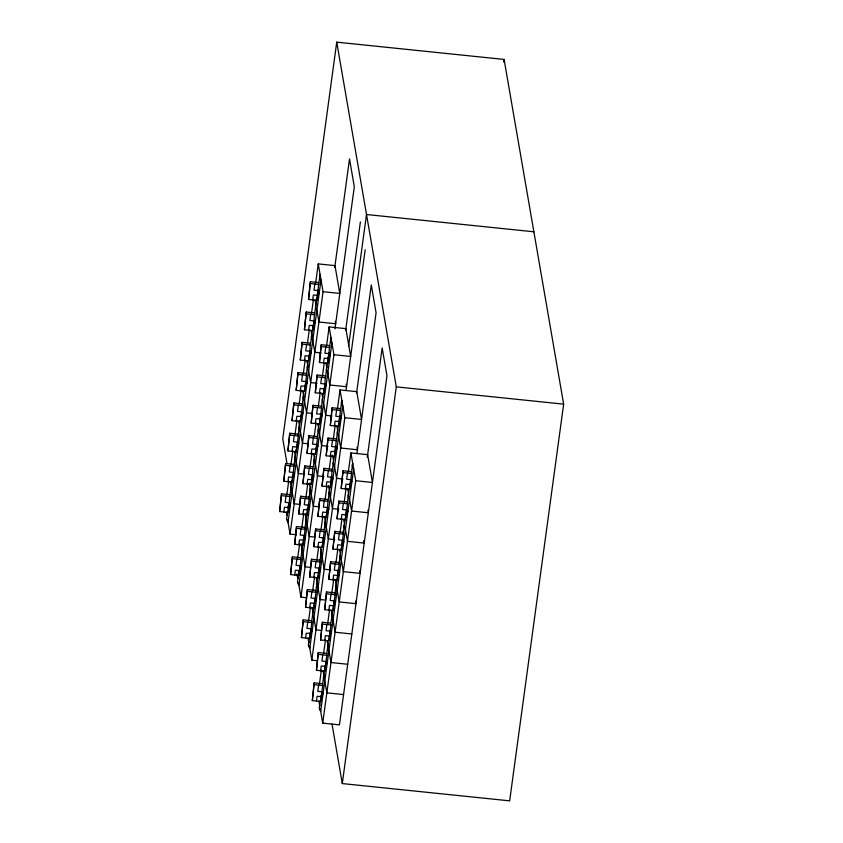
<?xml version="1.0" encoding="UTF-8"?>
<svg xmlns="http://www.w3.org/2000/svg" width="843" height="843" viewBox="0 0 843 843"><rect width="100%" height="100%" fill="white"/><g stroke="black" fill="none" stroke-linecap="round" stroke-linejoin="round"><path stroke-width="1.26" d="M331.994 723.958L342.29 783.568L509.657 800.85L563.651 404.145L504.103 59.431L336.736 42.15L282.753 438.855L287.01 463.481M290.097 496.548L285.988 496.116L285.145 502.312L289.254 502.744L289.802 494.693L281.509 493.829L279.676 511.564L287.937 512.418L289.36 502.755A42.677 13.657 7.7 0 0 290.424 504.672M294.218 466.253L290.108 465.821L289.265 472.017L293.375 472.449L293.933 464.388L285.64 463.524L283.796 481.258L292.057 482.122L293.48 472.449A42.677 13.657 7.7 0 0 294.544 474.377M289.76 433.228L287.927 450.963L296.178 451.816L298.338 435.947L298.053 434.092L289.76 433.228L287.927 450.963M302.468 405.652L302.173 403.786L293.88 402.922L292.047 420.657L300.308 421.521L301.731 411.848L302.468 411.921L302.795 413.776A42.677 13.657 7.7 0 1 301.731 411.848L297.516 411.416L298.359 405.22L302.468 405.652L301.625 411.848M306.589 375.346L306.304 373.491L298.011 372.627L296.167 390.362L304.428 391.215L305.851 381.552L306.599 381.616L306.915 383.47A42.677 13.657 7.7 0 1 305.851 381.552L301.636 381.11L302.479 374.914L306.589 375.346L305.746 381.542M310.709 345.05L306.599 344.618L305.756 350.814L309.866 351.246L310.424 343.185L302.131 342.321L300.298 360.056L308.549 360.92L309.202 356.157L310.055 356.231M314.839 314.745L310.73 314.313L309.887 320.509L313.996 320.941L314.544 312.89L306.251 312.026L304.418 329.761L312.679 330.614L313.954 320.477L314.839 321.014L315.166 322.869A42.677 13.657 7.7 0 1 314.102 320.951L313.438 325.862L314.176 325.925M318.96 284.449L314.85 284.017L314.007 290.213L318.117 290.645L318.675 282.584L310.382 281.72L308.538 299.455L316.799 300.319L317.969 289.707M279.676 511.564L281.509 493.829M283.796 481.258L285.64 463.524M292.047 420.657L293.88 402.922M296.167 390.362L298.011 372.627M300.298 360.056L302.131 342.321M304.418 329.761L306.251 312.026M308.538 299.455L310.382 281.72M283.828 511.986L284.47 507.223L288.622 507.655L288.38 506.253M287.948 481.69L288.601 476.927L292.711 477.359M292.068 451.384L292.721 446.621L296.873 447.053L297.611 442.154L298.348 442.217L298.675 444.071A42.677 13.657 7.7 0 1 297.611 442.154L293.385 441.711L294.228 435.515L298.338 435.947M296.199 421.089L296.841 416.326L300.94 416.379M300.319 390.783L300.962 386.02L305.061 386.083M304.439 360.488L305.092 355.725L309.202 356.157M308.57 330.182L309.212 325.43L313.311 325.482M312.69 299.887L313.333 295.124L317.432 295.176M286.81 494.946L288.706 481.058M290.94 464.641L292.827 450.752M295.061 434.345L296.947 420.457M299.181 404.039L301.077 390.151M303.311 373.744L305.198 359.856M307.432 343.438L309.318 329.55M311.552 313.143L313.448 299.254M315.682 282.837L318.254 263.901L334.987 265.629L339.792 293.427L323.059 291.699L318.254 263.901M287.969 508.181L288.295 505.8L288.696 507.665L289.36 502.755M287.242 515.463L287.748 511.69M289.981 495.305L291.193 486.422L290.392 481.796M291.362 485.168L291.878 481.395M294.102 465.009L295.998 451.089M298.232 434.703L300.119 420.794M302.352 404.408L303.901 393.007M306.473 374.102L308.201 361.447M310.772 342.532L312.321 331.151M314.724 313.501L316.62 299.592M318.844 283.206L320.055 274.323A42.677 13.657 7.7 0 0 321.014 279.876L288.021 522.281A42.677 13.657 7.7 0 1 287.063 516.717L286.262 512.091M301.731 411.848L301.067 416.758L300.803 415.82M305.925 386.526L305.187 386.463L305.851 381.552M309.866 351.246L309.982 351.246A42.677 13.657 7.7 0 0 311.035 353.175L310.719 351.32L309.982 351.246L309.191 355.778M318.633 293.174L318.296 295.63L317.558 295.556L318.074 290.171M289.434 507.728L289.939 504.051M293.722 476.2L294.059 473.745M297.853 445.905L298.348 442.217M301.973 415.599L302.468 411.921M306.262 384.071L306.599 381.616M296.504 534.768L290.066 534.104L323.059 291.699M292.395 556.844L290.561 574.568L298.822 575.432L300.983 559.562L300.688 557.708L292.395 556.844L290.561 574.568M305.103 529.267L304.818 527.402L296.525 526.538L294.681 544.272L302.943 545.136L304.365 535.463L305.113 535.526L305.429 537.391A42.677 13.657 7.7 0 1 304.365 535.463L300.15 535.031L300.993 528.835L305.103 529.267L304.26 535.463M309.223 498.961L308.938 497.107L300.645 496.242L298.801 513.967L307.063 514.831L308.496 505.157L309.233 505.231L309.55 507.086A42.677 13.657 7.7 0 1 308.496 505.157L304.27 504.725L305.113 498.529L309.223 498.961L308.38 505.157M311.689 478.835L311.942 479.772L313.059 466.801L304.766 465.937L302.932 483.671L311.193 484.535L311.836 479.772L312.69 479.846M317.474 438.36L317.189 436.505L308.896 435.641L307.052 453.365L315.314 454.229L316.736 444.567L317.484 444.63L317.8 446.484A42.677 13.657 7.7 0 1 316.736 444.567L312.521 444.124L313.364 437.928L317.474 438.36L316.631 444.556M321.594 408.065L321.309 406.2L313.016 405.335L311.172 423.07L319.434 423.934L320.867 414.261L321.604 414.334L321.921 416.189A42.677 13.657 7.7 0 1 320.867 414.261L316.641 413.829L317.484 407.633L321.594 408.065L320.751 414.261M325.714 377.759L321.604 377.327L320.761 383.523L324.871 383.955L325.43 375.904L317.137 375.04L315.303 392.764L323.564 393.628L324.207 388.865L325.061 388.939M329.845 347.464L325.735 347.031L324.892 353.228L329.002 353.66L329.56 345.598L321.257 344.734L319.423 362.469L327.685 363.333L328.854 352.722M294.681 544.272L296.525 526.538M298.801 513.967L300.645 496.242M302.932 483.671L304.766 465.937M307.052 453.365L308.896 435.641M311.172 423.07L313.016 405.335M315.303 392.764L317.137 375.04M319.423 362.469L321.257 344.734M334.755 267.4L349.508 158.937L354.313 186.735L334.987 328.781M294.713 575L295.356 570.237L299.507 570.669L300.14 565.758A42.677 13.657 7.7 0 0 301.309 567.687M300.983 559.562L296.873 559.13L296.03 565.326L300.245 565.758M298.833 544.694L299.476 539.941L303.575 539.994M302.953 514.399L303.606 509.636L307.706 509.699M307.084 484.103L307.727 479.34L311.836 479.772M313.354 468.666L309.244 468.234L308.39 474.43L313.354 474.936L313.68 476.79A42.677 13.657 7.7 0 1 312.616 474.862L311.826 479.393M311.204 453.797L311.847 449.034L315.946 449.098M315.324 423.502L315.977 418.739L320.077 418.792L319.434 423.934M319.455 393.196L320.098 388.433L324.207 388.865M323.575 362.901L324.218 358.138L329.181 358.644L329.518 356.189M297.695 557.95L299.592 544.062M301.826 527.655L303.712 513.766M305.946 497.349L307.832 483.46M310.066 467.054L311.963 453.165M314.197 436.748L316.083 422.87M318.317 406.452L320.203 392.564M322.437 376.147L324.155 363.523M326.557 345.851L329.139 326.915L345.872 328.644L350.677 356.441L333.944 354.713L329.139 326.915M298.116 578.477L298.633 574.705M300.867 558.319L302.763 544.399M304.987 528.024L306.884 514.104M309.107 497.718L310.667 486.316M313.406 466.147L314.787 456.021M317.526 435.852L319.086 424.461M321.478 406.821L322.521 399.203M332.131 415.978L325.693 415.314L323.649 403.491A42.677 13.657 7.7 0 1 322.69 397.928L323.206 394.155M325.609 376.515L326.641 368.897M327.779 373.186A42.677 13.657 7.7 0 1 326.81 367.632L327.495 362.595M329.729 346.22L330.941 337.326A42.677 13.657 7.7 0 0 331.9 342.89L298.907 585.295A42.677 13.657 7.7 0 1 297.948 579.731L296.947 573.946M304.365 535.463L303.701 540.374L303.448 539.436M307.569 509.13L307.821 510.078L308.496 505.157M316.81 449.54L316.072 449.477L316.736 444.567M320.941 419.245L320.192 419.171L320.867 414.261M324.987 383.965L324.313 388.876L324.987 383.965L325.725 384.029L326.051 385.883A42.677 13.657 7.7 0 1 324.987 383.965L324.871 383.955M300.319 570.743L300.814 567.054M304.608 539.214L305.113 535.526M308.728 508.919L309.233 505.231M313.027 477.391L313.354 474.936M306.104 597.645L300.951 597.118L333.944 354.713M311.857 622.577L311.573 620.711L303.28 619.847L301.446 637.582L309.697 638.446L311.13 628.773L306.905 628.341L307.748 622.145L311.857 622.577L311.014 628.773M307.4 589.552L305.566 607.287L313.828 608.14L315.988 592.271L315.704 590.416L307.4 589.552L305.566 607.287M320.108 561.975L319.824 560.11L311.531 559.246L309.687 576.981L317.948 577.845L319.371 568.171L320.119 568.245L320.435 570.1A42.677 13.657 7.7 0 1 319.371 568.171L315.156 567.739L315.999 561.543L320.108 561.975L319.265 568.171M324.228 531.67L323.944 529.815L315.651 528.951L313.817 546.685L322.068 547.539L323.501 537.876L324.239 537.939L324.566 539.794A42.677 13.657 7.7 0 1 323.501 537.876L319.276 537.434L320.119 531.238L324.228 531.67L323.385 537.876M328.359 501.374L324.249 500.942L323.406 507.138L327.516 507.57L328.064 499.509L319.771 498.645L317.937 516.38L326.199 517.244L326.842 512.481L327.695 512.555M332.479 471.079L328.37 470.636L327.527 476.832L331.636 477.275L332.195 469.214L323.902 468.35L322.058 486.084L330.319 486.938L331.489 476.327M336.599 440.773L332.49 440.341L331.647 446.537L335.756 446.969L336.315 438.908L328.022 438.044L326.188 455.778L334.439 456.643L335.619 446.031M340.73 410.478L336.62 410.035L335.777 416.231L339.887 416.674L340.435 408.613L332.142 407.749L330.308 425.483L338.57 426.337L340.572 417.97M301.446 637.582L303.28 619.847M309.687 576.981L311.531 559.246M313.817 546.685L315.651 528.951M317.937 516.38L319.771 498.645M322.058 486.084L323.902 468.35M326.188 455.778L328.022 438.044M330.308 425.483L332.142 407.749M345.683 330.066L360.393 221.941M305.587 638.014L306.241 633.251L310.34 633.304M309.718 607.708L310.361 602.945L314.471 603.388M315.988 592.271L311.878 591.839L311.035 598.035L315.999 598.541L316.315 600.395A42.677 13.657 7.7 0 1 315.25 598.477L314.513 603.377L314.334 602.439M313.838 577.413L314.492 572.65L318.591 572.703M317.959 547.107L318.612 542.355L322.711 542.407M322.089 516.812L322.732 512.049L326.842 512.481M326.209 486.506L326.863 481.753L331.004 482.175M330.33 456.211L330.983 451.448L335.082 451.5M334.46 425.905L335.103 421.152L339.213 421.584M308.58 620.964L310.466 607.076M312.7 590.669L314.597 576.781M316.831 560.363L318.717 546.475M320.951 530.068L322.837 516.179M325.071 499.762L326.968 485.874M329.202 469.467L331.088 455.578M333.322 439.161L335.208 425.272M337.442 408.866L340.024 389.93L356.758 391.658L361.563 419.456L344.829 417.728L340.024 389.93M348.57 346.315L366.505 214.501L533.872 231.793M340.614 409.224L341.826 400.341A42.677 13.657 7.7 0 0 342.785 405.904L309.792 648.309A42.677 13.657 7.7 0 1 308.833 642.745L309.518 637.719M311.752 621.333L313.638 607.413M315.872 591.027L317.769 577.118M319.992 560.732L321.552 549.33M324.292 529.162L325.841 517.771M328.412 498.856L329.961 487.475M332.363 469.825L333.406 462.217M334.26 455.915L333.575 460.942L332.574 455.157M336.494 439.53L338.38 425.61M319.371 568.171L318.707 573.082L318.454 572.144M323.575 542.85L322.827 542.787L323.501 537.876M327.516 507.57L327.621 507.57A42.677 13.657 7.7 0 0 328.686 509.499L328.37 507.644L327.621 507.57L326.831 512.101M331.594 476.801L331.078 482.185L331.815 482.249M336.273 449.498L335.946 451.953L335.198 451.88L335.714 446.495M339.74 415.725L339.202 421.205M311.373 632.524L311.868 628.846L312.195 630.701A42.677 13.657 7.7 0 1 311.13 628.773L310.456 633.683L310.203 632.745M315.661 600.996L315.999 598.541M319.782 570.7L320.119 568.245M323.902 540.395L324.239 537.939M346.041 390.53L365.198 249.749M316.989 660.659L311.836 660.132L344.829 417.728M314.165 682.862L312.331 700.596L320.582 701.46L322.743 685.591L322.458 683.726L314.165 682.862L312.331 700.596M318.285 652.566L316.452 670.29L324.713 671.154L326.873 655.285L326.578 653.43L318.285 652.566L316.452 670.29M322.416 622.26L320.572 639.995L328.833 640.859L330.993 624.99L330.709 623.125L322.416 622.26L320.572 639.995M326.536 591.965L324.703 609.689L332.953 610.553L335.114 594.684L334.829 592.829L326.536 591.965L324.703 609.689M330.656 561.659L328.823 579.394L337.084 580.258L339.244 564.389L338.949 562.523L330.656 561.659L328.823 579.394M334.787 531.364L332.943 549.088L341.204 549.952L343.364 534.083L343.08 532.228L334.787 531.364L332.943 549.088M338.907 501.058L337.074 518.793L345.324 519.657L347.485 503.787L347.2 501.922L338.907 501.058L337.074 518.793M343.027 470.763L341.194 488.487L349.455 489.351L351.615 473.481L351.32 471.627L343.027 470.763L341.194 488.487M356.568 393.07L371.278 284.955L376.083 312.753L356.926 453.545M316.473 701.028L317.126 696.265L321.278 696.687L322.015 691.787L322.753 691.861L323.08 693.715A42.677 13.657 7.7 0 1 322.015 691.787L317.79 691.355L318.633 685.159L322.743 685.591M320.603 670.722L321.246 665.959L325.398 666.391L326.136 661.492L326.873 661.555L327.2 663.409A42.677 13.657 7.7 0 1 326.136 661.492L321.921 661.049L322.764 654.853L326.873 655.285M324.724 640.427L325.377 635.664L330.33 636.17M330.993 624.99L326.884 624.558L326.041 630.754L331.004 631.259L331.32 633.114A42.677 13.657 7.7 0 1 330.256 631.186L328.833 640.859M328.844 610.121L329.497 605.358L333.649 605.79L334.386 600.89L335.124 600.954L335.44 602.808A42.677 13.657 7.7 0 1 334.386 600.89L330.161 600.448L331.004 594.252L335.114 594.684M332.974 579.826L333.617 575.063L337.769 575.484L338.254 569.647M339.244 564.389L335.135 563.956L334.292 570.153L338.507 570.585A42.677 13.657 7.7 0 0 339.571 572.513L339.244 570.658M337.095 549.52L337.737 544.757L342.701 545.263L343.038 542.808M343.364 534.083L339.255 533.651L338.412 539.847L342.627 540.289A42.677 13.657 7.7 0 0 343.691 542.207L343.375 540.352M341.215 519.225L341.868 514.462L346.02 514.894L346.494 509.046M347.485 503.787L343.375 503.355L342.532 509.551L346.758 509.983A42.677 13.657 7.7 0 0 347.811 511.912L347.495 510.057M345.345 488.919L345.988 484.156L350.14 484.588L350.878 479.688A42.677 13.657 7.7 0 0 351.942 481.606M351.615 473.481L347.506 473.049L346.663 479.245L350.772 479.678M319.465 683.979L321.352 670.09M323.586 653.673L325.482 639.795M327.716 623.377L329.602 609.489M331.836 593.072L333.723 579.194M335.957 562.776L337.853 548.888M340.087 532.47L341.973 518.593M344.207 502.175L346.094 488.287M348.328 471.88L350.909 452.933L367.643 454.662L372.448 482.47L355.714 480.731L350.909 452.933M351.499 472.238L352.711 463.355A42.677 13.657 7.7 0 0 353.67 468.919L320.677 711.313A42.677 13.657 7.7 0 1 319.718 705.76L320.403 700.723M322.637 684.347L324.523 670.427M326.757 654.042L328.306 642.64M331.057 622.471L332.606 611.08M335.008 593.44L336.726 580.785M339.128 563.145L340.161 555.526M341.025 549.225L340.34 554.251L339.539 549.625M343.249 532.839L344.292 525.221M345.145 518.93L344.46 523.956L343.659 519.33M347.379 502.544L348.58 493.65L347.78 489.024M348.76 492.396L349.265 488.624M322.258 695.538L322.753 691.861M326.547 664.01L326.873 661.555M330.667 633.715L331.004 631.259M338.918 573.114L338.58 575.569L337.769 575.484M346.831 514.968L347.158 512.512M350.951 484.662L351.447 480.984M367.274 457.391L382.164 347.969L386.969 375.767L339.455 724.864L322.721 723.136L355.714 480.731M342.29 783.568L396.284 386.863L336.736 42.15M503.745 62.045L504.103 59.431M345.451 515.874L345.778 513.492M312.679 330.614L313.111 326.578M304.428 391.215L305.187 386.463M308.549 360.92L309.982 351.246M300.308 421.521L300.909 416.284M292.057 482.122L292.563 476.421M296.178 451.816L296.683 446.116M323.997 389.592L323.564 393.628M328.19 357.632L327.685 363.333M315.314 454.229L316.072 449.477M311.193 484.535L311.794 479.298M303.048 543.472L303.554 539.899M307.063 514.831L307.421 508.213L307.821 510.078M298.822 575.432L299.318 569.731M326.199 517.244L327.621 507.57M330.762 482.902L330.319 486.938M317.948 577.845L318.559 572.608M322.068 547.539L322.827 542.787M313.828 608.14L314.428 602.914M309.697 638.446L310.308 633.209M345.324 519.657L345.83 513.956M349.455 489.351L349.95 483.65M337.084 580.258L337.527 576.212M341.204 549.952L342.521 540.279M332.953 610.553L333.565 605.327L334.46 605.864M324.713 671.154L325.208 665.454M320.582 701.46L321.088 695.76M292.742 477.359L293.48 472.449M328.317 358.191L328.96 353.185M339.845 416.2L338.57 426.337M310.698 283.585L314.85 284.017M306.578 313.891L310.73 314.313M302.458 344.186L306.599 344.618M321.583 346.599L325.735 347.031M321.246 352.964L314.808 352.3L311.004 330.287M298.327 374.492L302.479 374.914M317.463 376.905L321.604 377.327M396.284 386.863L563.651 404.145M317.126 383.27L310.688 382.606L308.643 370.783A42.677 13.657 7.7 0 1 307.684 365.219M294.207 404.788L298.359 405.22M313.333 407.201L317.484 407.633M332.469 409.614L336.62 410.035M311.71 413.439L306.567 412.901L304.523 401.078A42.677 13.657 7.7 0 1 303.564 395.525M290.087 435.093L294.228 435.515M309.212 437.496L313.364 437.928M328.349 439.909L332.49 440.341M307.59 443.734L302.437 443.207L300.393 431.384A42.677 13.657 7.7 0 1 299.434 425.82L298.633 421.194M328.011 446.274L321.573 445.61L317.769 423.597M285.956 465.389L290.108 465.821M305.092 467.802L309.244 468.234M324.218 470.215L328.37 470.636M343.354 472.628L347.506 473.049M303.469 474.04L298.317 473.503L296.272 461.679A42.677 13.657 7.7 0 1 295.313 456.126L294.513 451.49M323.881 476.58L317.442 475.916L315.408 464.093A42.677 13.657 7.7 0 1 314.45 458.529M343.017 478.993L336.578 478.329L334.155 464.282M281.836 495.695L285.988 496.116M300.962 498.097L305.113 498.529M320.098 500.51L324.249 500.942M339.223 502.923L343.375 503.355M299.339 504.335L294.196 503.808L292.152 491.985A42.677 13.657 7.7 0 1 291.193 486.422M318.475 506.748L313.322 506.211L311.278 494.388A42.677 13.657 7.7 0 1 310.319 488.835M338.897 509.288L332.458 508.624L328.454 485.452M296.841 528.403L300.993 528.835M315.977 530.816L320.119 531.238M335.103 533.229L339.255 533.651M314.355 537.044L309.202 536.517L307.158 524.694A42.677 13.657 7.7 0 1 306.199 519.13L305.198 513.345M334.766 539.594L328.327 538.93L324.534 516.917M292.721 558.698L296.873 559.13M311.847 561.111L315.999 561.543M330.983 563.524L335.135 563.956M310.224 567.35L305.071 566.812L303.037 554.989A42.677 13.657 7.7 0 1 302.079 549.436L301.077 543.651M330.646 569.889L324.207 569.225L322.163 557.402A42.677 13.657 7.7 0 1 321.204 551.849M307.727 591.417L311.878 591.839M326.863 593.83L331.004 594.252M325.229 600.058L320.087 599.531L318.043 587.708A42.677 13.657 7.7 0 1 317.084 582.144M303.606 621.712L307.748 622.145M322.732 624.126L326.884 624.558M321.109 630.364L315.956 629.826L313.923 618.003A42.677 13.657 7.7 0 1 312.953 612.45L312.163 607.814M351.826 633.968L335.092 632.239L333.048 620.416A42.677 13.657 7.7 0 1 332.089 614.853M318.612 654.421L322.764 654.853M347.706 664.263L330.972 662.535L328.928 650.712A42.677 13.657 7.7 0 1 327.969 645.158M314.492 684.727L318.633 685.159M343.586 694.569L326.842 692.841L324.797 681.018A42.677 13.657 7.7 0 1 323.838 675.454M317.558 295.556L316.799 300.319M335.198 451.88L334.439 456.643M288.696 507.665L287.937 512.418M300.245 421.047L300.097 420.12M311.13 484.061L310.983 483.123M296.125 451.353L295.977 450.415M307.01 514.356L306.852 513.429M317.895 577.371L317.737 576.443M292.005 481.648L291.847 480.721M302.795 544.188L302.943 545.136M313.765 607.677L313.617 606.739M324.65 670.68L324.502 669.753M309.644 637.972L309.497 637.045M320.53 700.986L320.382 700.048M335.229 321.204L335.672 323.733L318.939 322.005L316.894 310.182A42.677 13.657 7.7 0 1 315.935 304.618L315.134 299.992M346.115 384.218L346.557 386.737L329.813 385.009L327.39 370.962M357 447.222L357.443 449.751L340.698 448.023L338.275 433.976M367.885 510.236L368.317 512.765L351.584 511.037L349.16 496.991M363.765 540.542L364.197 543.061L347.464 541.332L345.04 527.286M318.97 290.719L319.286 292.574A42.677 13.657 7.7 0 1 318.222 290.645M329.855 353.733L330.171 355.588A42.677 13.657 7.7 0 1 329.107 353.66M326.02 362.996L326.81 367.632M336.894 426.01L337.695 430.647A42.677 13.657 7.7 0 0 338.665 436.2M359.634 570.837L360.077 573.366L343.343 571.638L341.299 559.815A42.677 13.657 7.7 0 1 340.161 554.683M336.61 447.043L336.937 448.897A42.677 13.657 7.7 0 1 335.872 446.969M321.889 393.302L322.69 397.928M355.514 601.143L355.957 603.662L339.213 601.934L337.168 590.121A42.677 13.657 7.7 0 1 336.209 584.557L335.409 579.931M332.49 477.338L332.806 479.193A42.677 13.657 7.7 0 1 331.742 477.275M306.884 360.593L308.064 367.443M302.763 390.889L303.944 397.748M313.649 453.903L314.829 460.752M309.318 483.05L310.709 491.058M320.403 547.212L321.594 554.072M331.288 610.227L332.469 617.076M316.283 577.518L317.463 584.368M327.168 640.522L328.349 647.382M323.038 670.828L324.228 677.677M287.642 520.057L290.066 534.104M298.527 583.071L300.951 597.118M308.032 638.119L308.833 642.745M309.413 646.086L311.836 660.132M318.917 701.123L319.718 705.76M320.298 709.089L322.721 723.136M326.294 527.107A42.677 13.657 7.7 0 1 325.324 521.543M334.534 466.506A42.677 13.657 7.7 0 1 333.396 461.374M330.414 496.801A42.677 13.657 7.7 0 1 329.149 492.112M329.276 491.68A42.677 13.657 7.7 0 1 329.455 491.248M341.057 418.592A42.677 13.657 7.7 0 1 339.992 416.674M319.529 433.787A42.677 13.657 7.7 0 1 318.57 428.233M312.764 340.477A42.677 13.657 7.7 0 1 311.805 334.924M349.539 499.214A42.677 13.657 7.7 0 1 348.58 493.65M345.419 529.52A42.677 13.657 7.7 0 1 344.281 524.388"/></g></svg>
